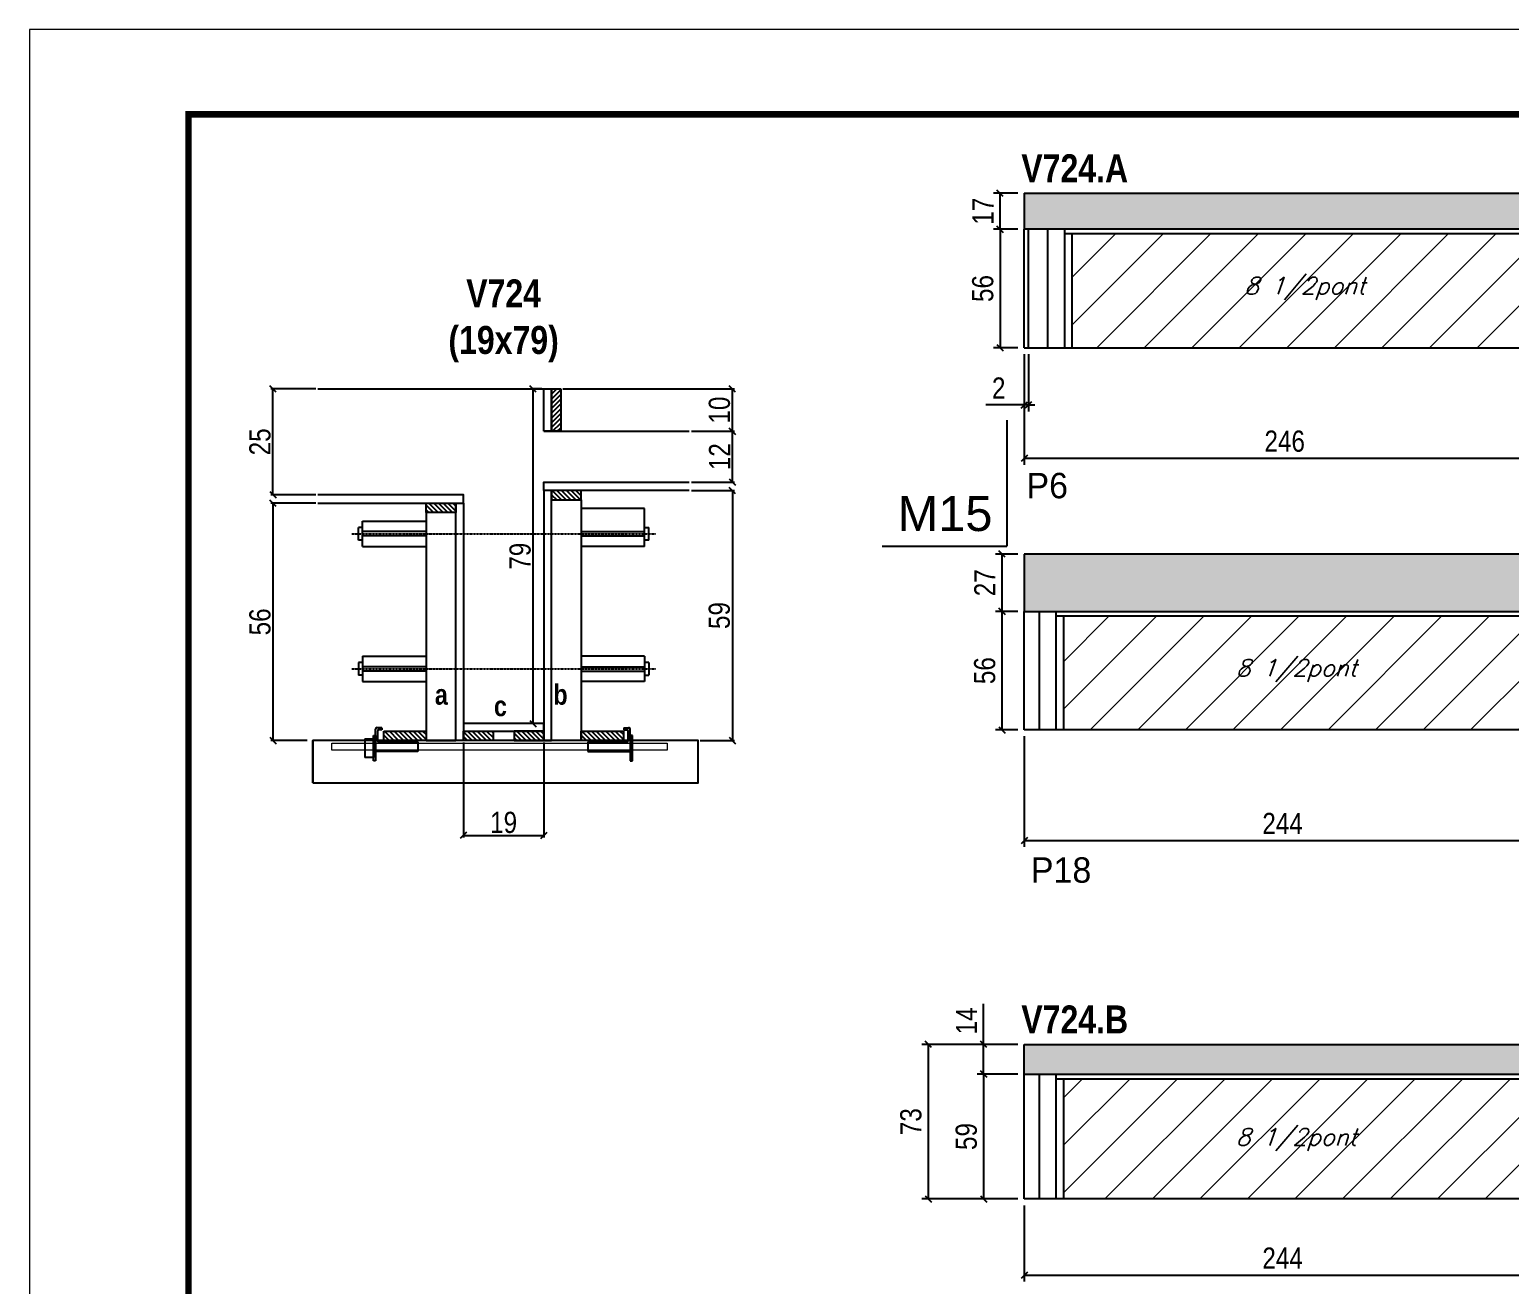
# Model space of a CAD drawing. Extents: x 13154 to 22413, y 1253 to 30260.
# Drawn here: x 16338 to 17037, y 22385 to 22978 of the extents above; entities that cross this region are included whole.
import ezdxf

# ---------------------------------------------------------------- set-up
doc = ezdxf.new("R2010")
doc.units = 0
doc.linetypes.add('DASHED', pattern=[0.75, 0.5, -0.25])
doc.linetypes.add('HIDDEN', pattern=[0.375, 0.25, -0.125])
for name, color, linetype in [('5', 5, 'Continuous'), ('barrote', 251, 'Continuous'), ('COTA', 241, 'Continuous'), ('detalhes', 4, 'Continuous'), ('NOMENCLATURA', 7, 'Continuous'), ('Painéis', 200, 'Continuous'), ('presilha', 1, 'Continuous'), ('SARR_2.2x10', 60, 'Continuous'), ('SARR_2.2x7', 40, 'Continuous'), ('SARR_3.5x7', 81, 'Continuous'), ('TENSOR', 3, 'Continuous'), ('texto', 7, 'Continuous')]:
    doc.layers.add(name, color=color, linetype=linetype)
for name, color, linetype, lineweight in [('CONCRETO', 251, 'Continuous', 25), ('Folhas', 255, 'Continuous', 9), ('Hachura', 251, 'Continuous', 9), ('SARRAFO DE PRESSAO', 251, 'DASHED', 9), ('SCO-___-LAJ', 2, 'Continuous', 0)]:
    doc.layers.add(name, color=color, linetype=linetype, lineweight=lineweight)
doc.styles.add('COTA TECNICA', font='techl___.ttf', dxfattribs={"height": 10})
doc.styles.add('COTA TECNICA 2X', font='techl___.ttf', dxfattribs={"height": 10})
doc.styles.add('Romans', font='romans.shx')
doc.styles.add('ROMAS860', font='ROMAS860.SHX')
doc.styles.get("Standard").update_dxf_attribs({"font": 'arial.ttf'})
doc.styles.add('TECNICA', font='techb___.ttf', dxfattribs={"height": 10})
doc.dimstyles.new('PAINEL', dxfattribs={"dimtxt": 10, "dimasz": 3, "dimexe": 3, "dimexo": 3, "dimgap": 3, "dimtad": 1, "dimdec": 1, "dimzin": 12, "dimdsep": 46, "dimtxsty": 'COTA TECNICA', "dimblk1": 'OBLIQUE', "dimblk2": 'OBLIQUE', "dimsah": 1, "dimcen": 0.9, "dimclrd": 4, "dimclre": 4, "dimclrt": 240, "dimadec": 1, "dimazin": 3, "dimtfac": 1, "dimtdec": 1, "dimtmove": 0, "dimatfit": 3, "dimfxl": 1, "dimtolj": 1, "dimtzin": 12, "dimarcsym": 0})
doc.dimstyles.new('SECAO', dxfattribs={"dimscale": 0.333333, "dimtxt": 5, "dimasz": 9, "dimexe": 3, "dimexo": 3, "dimgap": 3, "dimtad": 1, "dimdec": 1, "dimlfac": 0.5, "dimzin": 12, "dimdsep": 46, "dimtxsty": 'COTA TECNICA 2X', "dimblk1": 'OBLIQUE', "dimblk2": 'OBLIQUE', "dimsah": 1, "dimcen": 0.9, "dimclrd": 4, "dimclre": 4, "dimclrt": 240, "dimadec": 1, "dimazin": 3, "dimtfac": 1, "dimtdec": 1, "dimtmove": 0, "dimatfit": 3, "dimfxl": 1, "dimtolj": 1, "dimtzin": 12, "dimarcsym": 0})

# ---------------------------------------------------------------- blocks, each defined once
blk = doc.blocks.new('9999999999')
at = {"layer": 'Folhas'}
blk.add_lwpolyline([(98138.98, 34190.21), (99623.98, 34190.21), (99623.98, 35240.21), (98138.98, 35240.21)], close=True, dxfattribs=at)
at = {"layer": 'Folhas', "color": 30, "const_width": 3}
blk.add_lwpolyline([(98213.98, 34230.21), (99583.98, 34230.21), (99583.98, 35200.21), (98213.98, 35200.21)], close=True, dxfattribs=at)
blk = doc.blocks.new('PRESILHA METÁLICA 1')
at = {"layer": 'presilha'}
for p, q in [((12, 21), (8.6, 21)), ((12, 21), (12, 19.5)), ((0, 13), (6, 13)), ((0, 13), (0, 0)), ((6, 15.5), (7.5, 15.5)), ((6, -2.5), (6, 15.5)), ((6, 13), (6, 0)), ((7.5, 10.6), (7.5, 19.9)), ((7.5, 15.5), (7.5, -2.5)), ((9, 11.6), (9, 18.9)), ((12, 19.5), (9.6, 19.5)), ((37.5, 11), (9.6, 11)), ((37.5, 11), (37.5, 4.1)), ((6, 0), (0, 0)), ((37.5, 4.1), (7.5, 4.1)), ((7.5, -2.5), (6, -2.5))]:
    blk.add_line(p, q, dxfattribs=at)
for centre, radius, start, end in [((8.6, 19.9), 1.14, 90, 180), ((9.6, 18.9), 0.57, 90, 180), ((9.6, 11.6), 0.57, 180, 270)]:
    blk.add_arc(centre, radius, start, end, dxfattribs=at)
blk = doc.blocks.new('PRESILHA METÁLICA 2')
at = {"layer": 'presilha'}
for p, q in [((-5.2, 23.5), (-5.2, 22)), ((-5.2, 23.5), (-1.9, 23.5)), ((-5.2, 22), (-2.8, 22)), ((-2.2, 14.1), (-2.2, 21.4)), ((-0.8, 14.6), (-0.8, 22.4)), ((-30.8, 13.5), (-30.8, 6.6)), ((-30.8, 13.5), (-2.8, 13.5)), ((0.8, 18), (-0.8, 18)), ((-0.8, 18), (-0.8, 0)), ((0.8, 0), (0.8, 18)), ((-30.8, 6.6), (-0.8, 6.6)), ((-0.8, 0), (0.8, 0))]:
    blk.add_line(p, q, dxfattribs=at)
for centre, radius, start, end in [((-2.8, 21.4), 0.57, 0, 90), ((-1.9, 22.4), 1.14, 0, 90), ((-2.8, 14.1), 0.57, 270, 0)]:
    blk.add_arc(centre, radius, start, end, dxfattribs=at)
blk = doc.blocks.new('_Oblique')
at = {"color": 0, "linetype": 'ByBlock', "lineweight": -2}
blk.add_line((-0.5, -0.5), (0.5, 0.5), dxfattribs=at)
blk = doc.blocks.new('*D600')
at = {"layer": 'COTA', "color": 4, "lineweight": -2, "transparency": 16777216}
for p, q in [((16650.42, 22760.1), (16670.77, 22760.1)), ((16669.77, 22760.1), (16669.77, 22642.1)), ((16654.54, 22642.1), (16670.77, 22642.1))]:
    blk.add_line(p, q, dxfattribs=at)
at = {"layer": 'Defpoints', "color": 0, "transparency": 16777216}
for p in [(16649.42, 22760.1), (16653.54, 22642.1), (16669.77, 22642.1)]:
    blk.add_point(p, dxfattribs=at)
at = {"layer": 'COTA', "color": 4, "lineweight": -2, "transparency": 16777216, "xscale": 3, "yscale": 3, "zscale": 3}
for p, rotation in [((16669.77, 22760.1), 90), ((16669.77, 22642.1), 270)]:
    blk.add_blockref('_Oblique', p, dxfattribs=dict(at, rotation=rotation))
at = {"layer": 'COTA', "color": 240, "transparency": 16777216, "insert": (16663.63, 22701.1), "char_height": 10, "attachment_point": 5, "rotation": 90, "style": 'COTA TECNICA 2X'}
blk.add_mtext('\\A1;59', dxfattribs=at)
blk = doc.blocks.new('*D601')
at = {"layer": 'COTA', "color": 4, "lineweight": -2, "transparency": 16777216}
for p, q in [((16650.42, 22788.1), (16670.77, 22788.1)), ((16669.77, 22764.1), (16669.77, 22788.1)), ((16650.42, 22764.1), (16670.77, 22764.1))]:
    blk.add_line(p, q, dxfattribs=at)
at = {"layer": 'Defpoints', "color": 0, "transparency": 16777216}
for p in [(16649.42, 22788.1), (16669.77, 22788.1), (16649.42, 22764.1)]:
    blk.add_point(p, dxfattribs=at)
at = {"layer": 'COTA', "color": 4, "lineweight": -2, "transparency": 16777216, "xscale": 3, "yscale": 3, "zscale": 3}
for p, rotation in [((16669.77, 22788.1), 90), ((16669.77, 22764.1), 270)]:
    blk.add_blockref('_Oblique', p, dxfattribs=dict(at, rotation=rotation))
at = {"layer": 'COTA', "color": 240, "transparency": 16777216, "insert": (16663.71, 22776.1), "char_height": 10, "attachment_point": 5, "rotation": 90, "style": 'COTA TECNICA 2X'}
blk.add_mtext('\\A1;12', dxfattribs=at)
blk = doc.blocks.new('*D602')
at = {"layer": 'COTA', "color": 4, "lineweight": -2, "transparency": 16777216}
for p, q in [((16473.03, 22754.1), (16451.81, 22754.1)), ((16452.81, 22754.1), (16452.81, 22642.1)), ((16468.91, 22642.1), (16451.81, 22642.1))]:
    blk.add_line(p, q, dxfattribs=at)
at = {"layer": 'Defpoints', "color": 0, "transparency": 16777216}
for p in [(16474.03, 22754.1), (16452.81, 22642.1), (16469.91, 22642.1)]:
    blk.add_point(p, dxfattribs=at)
at = {"layer": 'COTA', "color": 4, "lineweight": -2, "transparency": 16777216, "xscale": 3, "yscale": 3, "zscale": 3}
for p, rotation in [((16452.81, 22754.1), 90), ((16452.81, 22642.1), 270)]:
    blk.add_blockref('_Oblique', p, dxfattribs=dict(at, rotation=rotation))
at = {"layer": 'COTA', "color": 240, "transparency": 16777216, "insert": (16446.7, 22698.1), "char_height": 10, "attachment_point": 5, "rotation": 90, "style": 'COTA TECNICA 2X'}
blk.add_mtext('\\A1;56', dxfattribs=at)
blk = doc.blocks.new('*D604')
at = {"layer": 'COTA', "color": 4, "lineweight": -2, "transparency": 16777216}
for p, q in [((16579.72, 22808.1), (16574.65, 22808.1)), ((16575.65, 22650.1), (16575.65, 22808.1)), ((16579.72, 22650.1), (16574.65, 22650.1))]:
    blk.add_line(p, q, dxfattribs=at)
at = {"layer": 'Defpoints', "color": 0, "transparency": 16777216}
for p in [(16575.65, 22808.1), (16580.72, 22808.1), (16580.72, 22650.1)]:
    blk.add_point(p, dxfattribs=at)
at = {"layer": 'COTA', "color": 4, "lineweight": -2, "transparency": 16777216, "xscale": 3, "yscale": 3, "zscale": 3}
for p, rotation in [((16575.65, 22808.1), 90), ((16575.65, 22650.1), 270)]:
    blk.add_blockref('_Oblique', p, dxfattribs=dict(at, rotation=rotation))
at = {"layer": 'COTA', "color": 240, "transparency": 16777216, "insert": (16569.55, 22729.1), "char_height": 10, "attachment_point": 5, "rotation": 90, "style": 'COTA TECNICA 2X'}
blk.add_mtext('\\A1;79', dxfattribs=at)
blk = doc.blocks.new('*D605')
at = {"layer": 'COTA', "color": 4, "lineweight": -2, "transparency": 16777216}
for p, q in [((16473.03, 22808.1), (16451.81, 22808.1)), ((16452.81, 22758.1), (16452.81, 22808.1)), ((16473.03, 22758.1), (16451.81, 22758.1))]:
    blk.add_line(p, q, dxfattribs=at)
at = {"layer": 'Defpoints', "color": 0, "transparency": 16777216}
for p in [(16452.81, 22808.1), (16474.03, 22808.1), (16474.03, 22758.1)]:
    blk.add_point(p, dxfattribs=at)
at = {"layer": 'COTA', "color": 4, "lineweight": -2, "transparency": 16777216, "xscale": 3, "yscale": 3, "zscale": 3}
for p, rotation in [((16452.81, 22808.1), 90), ((16452.81, 22758.1), 270)]:
    blk.add_blockref('_Oblique', p, dxfattribs=dict(at, rotation=rotation))
at = {"layer": 'COTA', "color": 240, "transparency": 16777216, "insert": (16446.7, 22783.1), "char_height": 10, "attachment_point": 5, "rotation": 90, "style": 'COTA TECNICA 2X'}
blk.add_mtext('\\A1;25', dxfattribs=at)
blk = doc.blocks.new('*D603')
at = {"layer": 'COTA', "color": 4, "lineweight": -2, "transparency": 16777216}
for p, q in [((16542.72, 22641.1), (16542.72, 22596.28)), ((16580.72, 22641.1), (16580.72, 22596.28)), ((16542.72, 22597.28), (16580.72, 22597.28))]:
    blk.add_line(p, q, dxfattribs=at)
at = {"layer": 'Defpoints', "color": 0, "transparency": 16777216}
for p in [(16542.72, 22642.1), (16580.72, 22642.1), (16580.72, 22597.28)]:
    blk.add_point(p, dxfattribs=at)
at = {"layer": 'COTA', "color": 4, "lineweight": -2, "transparency": 16777216, "xscale": 3, "yscale": 3, "zscale": 3, "rotation": 180}
blk.add_blockref('_Oblique', (16542.72, 22597.28), dxfattribs=at)
at = {"layer": 'COTA', "color": 4, "lineweight": -2, "transparency": 16777216, "xscale": 3, "yscale": 3, "zscale": 3}
blk.add_blockref('_Oblique', (16580.72, 22597.28), dxfattribs=at)
at = {"layer": 'COTA', "color": 240, "transparency": 16777216, "insert": (16561.72, 22603.37), "char_height": 10, "attachment_point": 5, "style": 'COTA TECNICA 2X'}
blk.add_mtext('\\A1;19', dxfattribs=at)
blk = doc.blocks.new('*D636')
at = {"layer": 'COTA', "color": 4, "linetype": 'ByBlock', "lineweight": -2, "transparency": 16777216}
for p, q in [((16807.58, 22824.5), (16807.58, 22772.26)), ((17053.58, 22824.5), (17053.58, 22772.26)), ((17053.58, 22775.26), (16807.58, 22775.26))]:
    blk.add_line(p, q, dxfattribs=at)
at = {"layer": 'Defpoints', "color": 0, "linetype": 'ByBlock', "transparency": 16777216}
for p in [(16807.58, 22827.5), (17053.58, 22827.5), (16807.58, 22775.26)]:
    blk.add_point(p, dxfattribs=at)
at = {"layer": 'COTA', "color": 4, "linetype": 'ByBlock', "lineweight": -2, "transparency": 16777216, "xscale": 3, "yscale": 3, "zscale": 3, "rotation": 180}
blk.add_blockref('_Oblique', (16807.58, 22775.26), dxfattribs=at)
at = {"layer": 'COTA', "color": 4, "linetype": 'ByBlock', "lineweight": -2, "transparency": 16777216, "xscale": 3, "yscale": 3, "zscale": 3}
blk.add_blockref('_Oblique', (17053.58, 22775.26), dxfattribs=at)
at = {"layer": 'COTA', "color": 240, "linetype": 'ByBlock', "transparency": 16777216, "insert": (16930.58, 22783.36), "char_height": 10, "attachment_point": 5, "style": 'COTA TECNICA'}
blk.add_mtext('\\A1;246', dxfattribs=at)
blk = doc.blocks.new('*D637')
at = {"layer": 'COTA', "color": 4, "lineweight": -2, "transparency": 16777216}
for p, q in [((16807.58, 22824.5), (16807.58, 22797.5)), ((16809.58, 22824.5), (16809.58, 22797.5)), ((16807.58, 22800.5), (16789.47, 22800.5)), ((16809.58, 22800.5), (16807.58, 22800.5)), ((16809.58, 22800.5), (16812.58, 22800.5))]:
    blk.add_line(p, q, dxfattribs=at)
at = {"layer": 'Defpoints', "color": 0, "transparency": 16777216}
for p in [(16807.58, 22827.5), (16809.58, 22827.5), (16807.58, 22800.5)]:
    blk.add_point(p, dxfattribs=at)
at = {"layer": 'COTA', "color": 4, "lineweight": -2, "transparency": 16777216, "xscale": 3, "yscale": 3, "zscale": 3}
blk.add_blockref('_Oblique', (16807.58, 22800.5), dxfattribs=at)
at = {"layer": 'COTA', "color": 4, "lineweight": -2, "transparency": 16777216, "xscale": 3, "yscale": 3, "zscale": 3, "rotation": 180}
blk.add_blockref('_Oblique', (16809.58, 22800.5), dxfattribs=at)
at = {"layer": 'COTA', "color": 240, "transparency": 16777216, "insert": (16795.53, 22808.5), "char_height": 10, "attachment_point": 5, "style": 'COTA TECNICA'}
blk.add_mtext('\\A1;2', dxfattribs=at)
blk = doc.blocks.new('*D932')
at = {"layer": 'COTA', "color": 4, "lineweight": -2, "transparency": 16777216}
for p, q in [((16589.72, 22808.1), (16670.77, 22808.1)), ((16669.77, 22788.1), (16669.77, 22808.1)), ((16650.42, 22788.1), (16670.77, 22788.1))]:
    blk.add_line(p, q, dxfattribs=at)
at = {"layer": 'Defpoints', "color": 0, "transparency": 16777216}
for p in [(16588.72, 22808.1), (16669.77, 22808.1), (16649.42, 22788.1)]:
    blk.add_point(p, dxfattribs=at)
at = {"layer": 'COTA', "color": 4, "lineweight": -2, "transparency": 16777216, "xscale": 3, "yscale": 3, "zscale": 3}
for p, rotation in [((16669.77, 22808.1), 90), ((16669.77, 22788.1), 270)]:
    blk.add_blockref('_Oblique', p, dxfattribs=dict(at, rotation=rotation))
at = {"layer": 'COTA', "color": 240, "transparency": 16777216, "insert": (16663.67, 22798.1), "char_height": 10, "attachment_point": 5, "rotation": 90, "style": 'COTA TECNICA 2X'}
blk.add_mtext('\\A1;10', dxfattribs=at)
blk = doc.blocks.new('*D934')
at = {"layer": 'COTA', "color": 4, "lineweight": -2, "transparency": 16777216}
for p, q in [((16804.58, 22900.5), (16793.14, 22900.5)), ((16796.14, 22883.5), (16796.14, 22900.5)), ((16804.58, 22883.5), (16793.14, 22883.5))]:
    blk.add_line(p, q, dxfattribs=at)
at = {"layer": 'Defpoints', "color": 0, "transparency": 16777216}
for p in [(16796.14, 22900.5), (16807.58, 22900.5), (16807.58, 22883.5)]:
    blk.add_point(p, dxfattribs=at)
at = {"layer": 'COTA', "color": 4, "lineweight": -2, "transparency": 16777216, "xscale": 3, "yscale": 3, "zscale": 3}
for p, rotation in [((16796.14, 22900.5), 90), ((16796.14, 22883.5), 270)]:
    blk.add_blockref('_Oblique', p, dxfattribs=dict(at, rotation=rotation))
at = {"layer": 'COTA', "color": 240, "transparency": 16777216, "insert": (16788.07, 22892), "char_height": 10, "attachment_point": 5, "rotation": 90, "style": 'COTA TECNICA'}
blk.add_mtext('\\A1;17', dxfattribs=at)
blk = doc.blocks.new('*D935')
at = {"layer": 'COTA', "color": 4, "lineweight": -2, "transparency": 16777216}
for p, q in [((16804.58, 22883.5), (16793.14, 22883.5)), ((16796.14, 22883.5), (16796.14, 22827.5)), ((16804.58, 22827.5), (16793.14, 22827.5))]:
    blk.add_line(p, q, dxfattribs=at)
at = {"layer": 'Defpoints', "color": 0, "transparency": 16777216}
for p in [(16807.58, 22883.5), (16796.14, 22827.5), (16807.58, 22827.5)]:
    blk.add_point(p, dxfattribs=at)
at = {"layer": 'COTA', "color": 4, "lineweight": -2, "transparency": 16777216, "xscale": 3, "yscale": 3, "zscale": 3}
for p, rotation in [((16796.14, 22883.5), 90), ((16796.14, 22827.5), 270)]:
    blk.add_blockref('_Oblique', p, dxfattribs=dict(at, rotation=rotation))
at = {"layer": 'COTA', "color": 240, "transparency": 16777216, "insert": (16788.03, 22855.5), "char_height": 10, "attachment_point": 5, "rotation": 90, "style": 'COTA TECNICA'}
blk.add_mtext('\\A1;56', dxfattribs=at)
blk = doc.blocks.new('*D950')
at = {"layer": 'COTA', "color": 4, "lineweight": -2, "transparency": 16777216}
for p, q in [((16807.58, 22644.08), (16807.58, 22591.85)), ((17051.58, 22644.08), (17051.58, 22591.85)), ((16807.58, 22594.85), (17051.58, 22594.85))]:
    blk.add_line(p, q, dxfattribs=at)
at = {"layer": 'Defpoints', "color": 0, "transparency": 16777216}
for p in [(16807.58, 22647.08), (17051.58, 22647.08), (17051.58, 22594.85)]:
    blk.add_point(p, dxfattribs=at)
at = {"layer": 'COTA', "color": 4, "lineweight": -2, "transparency": 16777216, "xscale": 3, "yscale": 3, "zscale": 3, "rotation": 180}
blk.add_blockref('_Oblique', (16807.58, 22594.85), dxfattribs=at)
at = {"layer": 'COTA', "color": 4, "lineweight": -2, "transparency": 16777216, "xscale": 3, "yscale": 3, "zscale": 3}
blk.add_blockref('_Oblique', (17051.58, 22594.85), dxfattribs=at)
at = {"layer": 'COTA', "color": 240, "transparency": 16777216, "insert": (16929.58, 22602.92), "char_height": 10, "attachment_point": 5, "style": 'COTA TECNICA'}
blk.add_mtext('\\A1;244', dxfattribs=at)
blk = doc.blocks.new('*D957')
at = {"layer": 'COTA', "color": 4, "lineweight": -2, "transparency": 16777216}
for p, q in [((16804.58, 22703.08), (16794.05, 22703.08)), ((16797.05, 22703.08), (16797.05, 22647.08)), ((16804.58, 22647.08), (16794.05, 22647.08))]:
    blk.add_line(p, q, dxfattribs=at)
at = {"layer": 'Defpoints', "color": 0, "transparency": 16777216}
for p in [(16807.58, 22703.08), (16797.05, 22647.08), (16807.58, 22647.08)]:
    blk.add_point(p, dxfattribs=at)
at = {"layer": 'COTA', "color": 4, "lineweight": -2, "transparency": 16777216, "xscale": 3, "yscale": 3, "zscale": 3}
for p, rotation in [((16797.05, 22703.08), 90), ((16797.05, 22647.08), 270)]:
    blk.add_blockref('_Oblique', p, dxfattribs=dict(at, rotation=rotation))
at = {"layer": 'COTA', "color": 240, "transparency": 16777216, "insert": (16788.94, 22675.08), "char_height": 10, "attachment_point": 5, "rotation": 90, "style": 'COTA TECNICA'}
blk.add_mtext('\\A1;56', dxfattribs=at)
blk = doc.blocks.new('*D958')
at = {"layer": 'COTA', "color": 4, "lineweight": -2, "transparency": 16777216}
for p, q in [((16804.58, 22730.08), (16794.05, 22730.08)), ((16797.05, 22730.08), (16797.05, 22703.08)), ((16804.58, 22703.08), (16794.05, 22703.08))]:
    blk.add_line(p, q, dxfattribs=at)
at = {"layer": 'Defpoints', "color": 0, "transparency": 16777216}
for p in [(16807.58, 22730.08), (16797.05, 22703.08), (16807.58, 22703.08)]:
    blk.add_point(p, dxfattribs=at)
at = {"layer": 'COTA', "color": 4, "lineweight": -2, "transparency": 16777216, "xscale": 3, "yscale": 3, "zscale": 3}
for p, rotation in [((16797.05, 22730.08), 90), ((16797.05, 22703.08), 270)]:
    blk.add_blockref('_Oblique', p, dxfattribs=dict(at, rotation=rotation))
at = {"layer": 'COTA', "color": 240, "transparency": 16777216, "insert": (16788.98, 22716.58), "char_height": 10, "attachment_point": 5, "rotation": 90, "style": 'COTA TECNICA'}
blk.add_mtext('\\A1;27', dxfattribs=at)
blk = doc.blocks.new('*D963')
at = {"layer": 'COTA', "color": 4, "lineweight": -2, "transparency": 16777216}
for p, q in [((16807.58, 22422.63), (16807.58, 22386.66)), ((17051.58, 22422.63), (17051.58, 22386.66)), ((16807.58, 22389.66), (17051.58, 22389.66))]:
    blk.add_line(p, q, dxfattribs=at)
at = {"layer": 'Defpoints', "color": 0, "transparency": 16777216}
for p in [(16807.58, 22425.63), (17051.58, 22425.63), (17051.58, 22389.66)]:
    blk.add_point(p, dxfattribs=at)
at = {"layer": 'COTA', "color": 4, "lineweight": -2, "transparency": 16777216, "xscale": 3, "yscale": 3, "zscale": 3, "rotation": 180}
blk.add_blockref('_Oblique', (16807.58, 22389.66), dxfattribs=at)
at = {"layer": 'COTA', "color": 4, "lineweight": -2, "transparency": 16777216, "xscale": 3, "yscale": 3, "zscale": 3}
blk.add_blockref('_Oblique', (17051.58, 22389.66), dxfattribs=at)
at = {"layer": 'COTA', "color": 240, "transparency": 16777216, "insert": (16929.58, 22397.73), "char_height": 10, "attachment_point": 5, "style": 'COTA TECNICA'}
blk.add_mtext('\\A1;244', dxfattribs=at)
blk = doc.blocks.new('*D960')
at = {"layer": 'COTA', "color": 4, "lineweight": -2, "transparency": 16777216}
for p, q in [((16804.58, 22484.63), (16785.4, 22484.63)), ((16788.4, 22484.63), (16788.4, 22425.63)), ((16804.58, 22425.63), (16785.4, 22425.63))]:
    blk.add_line(p, q, dxfattribs=at)
at = {"layer": 'Defpoints', "color": 0, "transparency": 16777216}
for p in [(16807.58, 22484.63), (16788.4, 22425.63), (16807.58, 22425.63)]:
    blk.add_point(p, dxfattribs=at)
at = {"layer": 'COTA', "color": 4, "lineweight": -2, "transparency": 16777216, "xscale": 3, "yscale": 3, "zscale": 3}
for p, rotation in [((16788.4, 22484.63), 90), ((16788.4, 22425.63), 270)]:
    blk.add_blockref('_Oblique', p, dxfattribs=dict(at, rotation=rotation))
at = {"layer": 'COTA', "color": 240, "transparency": 16777216, "insert": (16780.26, 22455.13), "char_height": 10, "attachment_point": 5, "rotation": 90, "style": 'COTA TECNICA'}
blk.add_mtext('\\A1;59', dxfattribs=at)
blk = doc.blocks.new('*D978')
at = {"layer": 'COTA', "color": 4, "lineweight": -2, "transparency": 16777216}
for p, q in [((16788.4, 22498.63), (16788.4, 22517.75)), ((16804.58, 22498.63), (16785.4, 22498.63)), ((16788.4, 22484.63), (16788.4, 22498.63)), ((16804.58, 22484.63), (16785.4, 22484.63))]:
    blk.add_line(p, q, dxfattribs=at)
at = {"layer": 'Defpoints', "color": 0, "transparency": 16777216}
for p in [(16788.4, 22498.63), (16807.58, 22498.63), (16807.58, 22484.63)]:
    blk.add_point(p, dxfattribs=at)
at = {"layer": 'COTA', "color": 4, "lineweight": -2, "transparency": 16777216, "xscale": 3, "yscale": 3, "zscale": 3}
for p, rotation in [((16788.4, 22498.63), 90), ((16788.4, 22484.63), 270)]:
    blk.add_blockref('_Oblique', p, dxfattribs=dict(at, rotation=rotation))
at = {"layer": 'COTA', "color": 240, "transparency": 16777216, "insert": (16780.32, 22509.69), "char_height": 10, "attachment_point": 5, "rotation": 90, "style": 'COTA TECNICA'}
blk.add_mtext('\\A1;14', dxfattribs=at)
blk = doc.blocks.new('*D979')
at = {"layer": 'COTA', "color": 4, "lineweight": -2, "transparency": 16777216}
for p, q in [((16804.58, 22498.63), (16759.3, 22498.63)), ((16762.3, 22425.63), (16762.3, 22498.63)), ((16804.58, 22425.63), (16759.3, 22425.63))]:
    blk.add_line(p, q, dxfattribs=at)
at = {"layer": 'Defpoints', "color": 0, "transparency": 16777216}
for p in [(16762.3, 22498.63), (16807.58, 22498.63), (16807.58, 22425.63)]:
    blk.add_point(p, dxfattribs=at)
at = {"layer": 'COTA', "color": 4, "lineweight": -2, "transparency": 16777216, "xscale": 3, "yscale": 3, "zscale": 3}
for p, rotation in [((16762.3, 22498.63), 90), ((16762.3, 22425.63), 270)]:
    blk.add_blockref('_Oblique', p, dxfattribs=dict(at, rotation=rotation))
at = {"layer": 'COTA', "color": 240, "transparency": 16777216, "insert": (16754.08, 22462.13), "char_height": 10, "attachment_point": 5, "rotation": 90, "style": 'COTA TECNICA'}
blk.add_mtext('\\A1;73', dxfattribs=at)

msp = doc.modelspace()

# ---------------------------------------------------------------- hatches: boundary and pattern name
at = {"layer": 'COTA'}
h = msp.add_hatch(dxfattribs=at)
h.set_pattern_fill('AR-CONC', color=256, scale=0.03)
h.set_pattern_definition([(50, (0, 13.8262), (5.4655401, -0.4781726), [0.5715, -6.2865]), (355, (0, 13.826), (-1.0573026, 5.7317054), [0.4572, -5.0292175]), (100.451445, (0.4555, 13.7864), (4.4082374, 5.2535326), [0.4857003, -5.3427073]), (46.1842, (0, 15.35), (8.1323712, -1.2612698), [0.85725, -9.42975]), (96.635558, (0.678, 15.245), (7.122124, 7.4227837), [0.7285507, -8.0140682]), (351.18415, (0, 15.35), (7.122124, 7.4227837), [0.685799, -7.543792]), (21, (0.762, 14.9692), (4.54843174, -3.06795595), [0.5715, -6.2865]), (326, (0.762, 14.969), (1.8540609, 5.525639), [0.4572, -5.0292]), (71.451445, (1.141, 14.7136), (6.4024926, 2.4576831), [0.4857003, -5.3426981]), (37.5, (0, 13.8262), (0.0926581, 2.53665117), [0, -4.96824, 0, -5.1054, 0, -5.04825]), (7.5, (0, 13.8262), (2.00458988, 3.00541724), [0, -2.91084, 0, -4.85394, 0, -1.92405]), (327.5, (-1.6993, 13.8262), (4.06771786, -0.17186232), [0, -1.905, 0, -5.9436, 0, -7.8867]), (317.5, (-2.4613, 13.8262), (4.44387544, 0.76279473), [0, -2.4765, 0, -3.94716, 0, -5.6007])])
h.paths.add_polyline_path([(17466.08, 22896.5), (17624.08, 22896.5), (17624.08, 22910.5), (17154.58, 22910.5), (17154.58, 22900.5), (16807.58, 22900.5), (16807.58, 22883.5), (17436.08, 22883.5), (17436.08, 22827.5), (17466.08, 22827.5)])
h = msp.add_hatch(dxfattribs=at)
h.set_pattern_fill('AR-CONC', color=256, scale=0.03)
h.set_pattern_definition([(50, (0, 38.486), (5.4655401, -0.4781726), [0.5715, -6.2865]), (355, (0, 38.486), (-1.0573026, 5.7317054), [0.4572, -5.0292175]), (100.451445, (0.4555, 38.4464), (4.4082374, 5.2535326), [0.4857003, -5.3427073]), (46.1842, (0, 40.01), (8.1323712, -1.2612698), [0.85725, -9.42975]), (96.635558, (0.678, 39.905), (7.122124, 7.4227837), [0.7285507, -8.0140682]), (351.18415, (0, 40.01), (7.122124, 7.4227837), [0.685799, -7.543792]), (21, (0.762, 39.629), (4.54843174, -3.06795595), [0.5715, -6.2865]), (326, (0.762, 39.629), (1.8540609, 5.525639), [0.4572, -5.0292]), (71.451445, (1.141, 39.3735), (6.4024926, 2.4576831), [0.4857003, -5.3426981]), (37.5, (0, 38.4862), (0.0926581, 2.53665117), [0, -4.96824, 0, -5.1054, 0, -5.04825]), (7.5, (0, 38.4862), (2.00458988, 3.00541724), [0, -2.91084, 0, -4.85394, 0, -1.92405]), (327.5, (-1.6993, 38.4862), (4.06771786, -0.17186232), [0, -1.905, 0, -5.9436, 0, -7.8867]), (317.5, (-2.4613, 38.4862), (4.44387544, 0.76279473), [0, -2.4765, 0, -3.94716, 0, -5.6007])])
h.paths.add_polyline_path([(17436.08, 22703.08), (17436.08, 22720.08), (17089.08, 22720.08), (17089.08, 22730.08), (16807.58, 22730.08), (16807.58, 22703.08)])
h = msp.add_hatch(dxfattribs=at)
h.set_pattern_fill('AR-CONC', color=256, scale=0.03)
h.set_pattern_definition([(50, (0, 26.2434), (5.4655401, -0.4781726), [0.5715, -6.2865]), (355, (0, 26.2434), (-1.0573026, 5.7317054), [0.4572, -5.0292175]), (100.451445, (0.4555, 26.2036), (4.4082374, 5.2535326), [0.4857003, -5.3427073]), (46.1842, (0, 27.7674), (8.1323712, -1.2612698), [0.85725, -9.42975]), (96.635558, (0.678, 27.662), (7.122124, 7.4227837), [0.7285507, -8.0140682]), (351.18415, (0, 27.767), (7.122124, 7.4227837), [0.685799, -7.543792]), (21, (0.762, 27.3864), (4.54843174, -3.06795595), [0.5715, -6.2865]), (326, (0.762, 27.3864), (1.8540609, 5.525639), [0.4572, -5.0292]), (71.451445, (1.141, 27.131), (6.4024926, 2.4576831), [0.4857003, -5.3426981]), (37.5, (0, 26.2434), (0.0926581, 2.53665117), [0, -4.96824, 0, -5.1054, 0, -5.04825]), (7.5, (0, 26.2434), (2.00458988, 3.00541724), [0, -2.91084, 0, -4.85394, 0, -1.92405]), (327.5, (-1.6993, 26.2434), (4.06771786, -0.17186232), [0, -1.905, 0, -5.9436, 0, -7.8867]), (317.5, (-2.4613, 26.2434), (4.44387544, 0.76279473), [0, -2.4765, 0, -3.94716, 0, -5.6007])])
h.paths.add_polyline_path([(17436.08, 22425.63), (17466.08, 22425.63), (17466.08, 22508.63), (17436.08, 22508.63), (17436.08, 22498.63), (17150.58, 22498.63), (16807.58, 22498.63), (16807.58, 22484.63), (17146.58, 22484.63), (17146.58, 22455.63), (17173.58, 22455.63), (17173.58, 22484.63), (17436.08, 22484.63)])
at = {"layer": 'Hachura', "linetype": 'ByBlock'}
h = msp.add_hatch(dxfattribs=at)
h.set_pattern_fill('ANSI31', color=256, scale=5)
h.set_pattern_definition([(45, (0, 13.826), (-11.22532, 11.22532), [])])
h.paths.add_polyline_path([(17050.08, 22827.5), (17050.08, 22881.3), (16830.08, 22881.3), (16830.08, 22827.5)])
h.paths.add_polyline_path([(17188.58, 22827.5), (17188.58, 22881.3), (17057.08, 22881.3), (17057.08, 22827.5)])
h.paths.add_polyline_path([(17417.58, 22827.5), (17417.58, 22881.3), (17195.58, 22881.3), (17195.58, 22827.5)])
h = msp.add_hatch(dxfattribs=at)
h.set_pattern_fill('ANSI31', color=256, scale=5)
h.set_pattern_definition([(45, (0, 38.486), (-11.22532, 11.22532), [])])
h.paths.add_polyline_path([(17048.08, 22647.08), (17048.08, 22700.88), (16826.08, 22700.88), (16826.08, 22647.08)])
h.paths.add_polyline_path([(17055.08, 22700.88), (17055.08, 22647.08), (17186.58, 22647.08), (17186.58, 22700.88)])
h.paths.add_polyline_path([(17413.58, 22647.08), (17413.58, 22700.88), (17193.58, 22700.88), (17193.58, 22647.08)])
h = msp.add_hatch(dxfattribs=at)
h.set_pattern_fill('ANSI31', color=256, scale=5)
h.set_pattern_definition([(45, (0, -10.22), (-11.22532, 11.22532), [])])
h.paths.add_polyline_path([(17048.08, 22425.63), (17048.08, 22482.43), (16826.08, 22482.43), (16826.08, 22425.63)])
h.paths.add_polyline_path([(17143.08, 22425.63), (17143.08, 22482.43), (17055.08, 22482.43), (17055.08, 22425.63)])
h.paths.add_polyline_path([(17415.58, 22425.63), (17415.58, 22482.43), (17238.08, 22482.43), (17238.08, 22425.63)])
at = {"layer": 'SARR_2.2x10'}
h = msp.add_hatch(dxfattribs=at)
h.set_pattern_fill('ANSI31', color=256, scale=0.5)
h.set_pattern_definition([(45, (-106927.8447, -10385.4352), (-1.122532015, 1.122532015), [])])
h.paths.add_polyline_path([(16588.72, 22808.1), (16584.32, 22808.1), (16584.32, 22788.1), (16588.72, 22788.1)])
h = msp.add_hatch(dxfattribs=at)
h.set_pattern_fill('ANSI31', color=256, scale=0.5, angle=90)
h.set_pattern_definition([(135, (49698.6636, -100870.0663), (-1.122532015, -1.122532015), [])])
h.paths.add_polyline_path([(16505.12, 22646.5), (16505.12, 22642.1), (16525.12, 22642.1), (16525.12, 22646.5)])
h = msp.add_hatch(dxfattribs=at)
h.set_pattern_fill('ANSI31', color=256, scale=0.5, angle=90)
h.set_pattern_definition([(135, (49791.8636, -100870.0663), (-1.122532015, -1.122532015), [])])
h.paths.add_polyline_path([(16598.32, 22646.5), (16598.32, 22642.1), (16618.32, 22642.1), (16618.32, 22646.5)])
at = {"layer": 'SARR_2.2x7'}
h = msp.add_hatch(dxfattribs=at)
h.set_pattern_fill('ANSI31', color=256, scale=0.5, angle=90)
h.set_pattern_definition([(135, (49712.6636, -100756.4663), (-1.122532015, -1.122532015), [])])
h.paths.add_polyline_path([(16584.32, 22760.1), (16584.32, 22755.7), (16598.32, 22755.7), (16598.32, 22760.1)])
h = msp.add_hatch(dxfattribs=at)
h.set_pattern_fill('ANSI31', color=256, scale=0.5, angle=90)
h.set_pattern_definition([(135, (49692.6636, -100762.4663), (-1.122532015, -1.122532015), [])])
h.paths.add_polyline_path([(16539.12, 22754.1), (16539.12, 22749.7), (16525.12, 22749.7), (16525.12, 22754.1)])
h = msp.add_hatch(dxfattribs=at)
h.set_pattern_fill('ANSI31', color=256, scale=0.5, angle=90)
h.set_pattern_definition([(135, (49778.2636, -100870.0663), (-1.122532015, -1.122532015), [])])
h.paths.add_polyline_path([(16556.72, 22642.1), (16556.72, 22646.5), (16542.72, 22646.5), (16542.72, 22642.1)])
h = msp.add_hatch(dxfattribs=at)
h.set_pattern_fill('ANSI31', color=256, scale=0.5, angle=90)
h.set_pattern_definition([(135, (49716.2636, -100870.0663), (-1.122532015, -1.122532015), [])])
h.paths.add_polyline_path([(16566.72, 22642.1), (16566.72, 22646.5), (16580.72, 22646.5), (16580.72, 22642.1)])

# ---------------------------------------------------------------- linework, layer by layer
at = {"ltscale": 3}
for p, q in [((16628.32, 22751.7), (16598.32, 22751.7)), ((16628.32, 22733.7), (16628.32, 22751.7)), ((16493.12, 22736.7), (16493.12, 22742.7)), ((16495.12, 22742.7), (16493.12, 22742.7)), ((16495.12, 22733.7), (16495.12, 22745.7)), ((16495.12, 22745.7), (16525.12, 22745.7)), ((16525.12, 22740.7), (16495.12, 22740.7)), ((16598.32, 22740.7), (16628.32, 22740.7)), ((16628.32, 22742.7), (16630.32, 22742.7)), ((16630.32, 22736.7), (16630.32, 22742.7)), ((16495.12, 22736.7), (16493.12, 22736.7)), ((16525.12, 22738.7), (16495.12, 22738.7)), ((16495.12, 22733.7), (16525.12, 22733.7)), ((16598.32, 22738.7), (16628.32, 22738.7)), ((16628.32, 22733.7), (16598.32, 22733.7)), ((16630.32, 22736.7), (16628.32, 22736.7)), ((16493.12, 22678.88), (16493.12, 22672.88)), ((16495.12, 22678.88), (16493.12, 22678.88)), ((16495.12, 22681.88), (16495.12, 22669.88)), ((16495.12, 22681.88), (16525.12, 22681.88)), ((16628.32, 22681.88), (16598.32, 22681.88)), ((16628.32, 22681.88), (16628.32, 22669.88)), ((16630.32, 22678.88), (16628.32, 22678.88)), ((16630.32, 22678.88), (16630.32, 22672.88)), ((16495.12, 22672.88), (16493.12, 22672.88)), ((16525.12, 22676.88), (16495.12, 22676.88)), ((16525.12, 22674.88), (16495.12, 22674.88)), ((16598.32, 22676.88), (16628.32, 22676.88)), ((16598.32, 22674.88), (16628.32, 22674.88)), ((16628.32, 22672.88), (16630.32, 22672.88)), ((16495.12, 22669.88), (16525.12, 22669.88)), ((16628.32, 22669.88), (16598.32, 22669.88))]:
    msp.add_line(p, q, dxfattribs=at)
at = {"layer": 'barrote'}
msp.add_lwpolyline([(16471.67, 22622.1), (16653.59, 22622.1), (16653.59, 22642.1), (16471.67, 22642.1)], close=True, dxfattribs=at)
at = {"layer": 'CONCRETO', "linetype": 'Continuous'}
for p, q in [((16474.03, 22808.1), (16580.72, 22808.1)), ((16580.72, 22788.1), (16580.72, 22808.1)), ((16580.72, 22788.1), (16649.42, 22788.1))]:
    msp.add_line(p, q, dxfattribs=at)
at = {"layer": 'COTA'}
for p, q in [((16807.58, 22900.5), (16807.58, 22883.5)), ((17089.08, 22730.08), (16807.58, 22730.08)), ((16807.58, 22730.08), (16807.58, 22703.08)), ((16807.58, 22484.63), (16807.58, 22498.63)), ((16807.58, 22498.63), (17150.58, 22498.63))]:
    msp.add_line(p, q, dxfattribs=at)
at = {"layer": 'COTA', "linetype": 'ByBlock'}
msp.add_line((16807.58, 22900.5), (17154.58, 22900.5), dxfattribs=at)
at = {"layer": 'detalhes', "color": 250}
msp.add_line((16471.67, 22622.1), (16471.67, 22642.1), dxfattribs=at)
at = {"layer": 'NOMENCLATURA', "linetype": 'Continuous'}
for p in [(16799.3, 22793.27), (16740.56, 22733.79)]:
    msp.add_line(p, (16799.3, 22733.79), dxfattribs=at)
at = {"layer": 'Painéis', "linetype": 'Continuous'}
for p, q in [((17436.08, 22883.5), (16807.58, 22883.5)), ((16807.58, 22827.5), (16807.58, 22883.5)), ((16809.58, 22827.5), (16809.58, 22883.5)), ((16807.58, 22827.5), (17436.08, 22827.5)), ((16807.58, 22647.08), (16807.58, 22703.08)), ((16807.58, 22703.08), (17436.08, 22703.08)), ((17436.08, 22647.08), (16807.58, 22647.08)), ((16807.58, 22425.63), (16807.58, 22484.63)), ((16807.58, 22484.63), (17146.58, 22484.63)), ((17436.08, 22425.63), (16807.58, 22425.63))]:
    msp.add_line(p, q, dxfattribs=at)
for points in [[(16580.72, 22788.1), (16580.72, 22808.1), (16584.32, 22808.1), (16584.32, 22788.1)], [(16584.32, 22642.1), (16584.32, 22760.1), (16580.72, 22760.1), (16580.72, 22642.1)], [(16539.12, 22642.1), (16539.12, 22754.1), (16542.72, 22754.1), (16542.72, 22642.1)], [(16580.72, 22650.1), (16542.72, 22650.1), (16542.72, 22646.5), (16580.72, 22646.5)]]:
    msp.add_lwpolyline(points, close=True, dxfattribs=at)
at = {"layer": 'Painéis', "linetype": 'Continuous', "elevation": 0}
for points in [[(16649.42, 22760.1), (16580.72, 22760.1), (16580.72, 22764.1), (16649.42, 22764.1)], [(16474.03, 22754.1), (16542.72, 22754.1), (16542.72, 22758.1), (16474.03, 22758.1)]]:
    msp.add_lwpolyline(points, dxfattribs=at)
at = {"layer": 'SARR_2.2x10'}
for points in [[(16588.72, 22808.1), (16588.72, 22788.1), (16584.32, 22788.1), (16584.32, 22808.1)], [(16505.12, 22646.5), (16525.12, 22646.5), (16525.12, 22642.1), (16505.12, 22642.1)], [(16598.32, 22646.5), (16618.32, 22646.5), (16618.32, 22642.1), (16598.32, 22642.1)]]:
    msp.add_lwpolyline(points, close=True, dxfattribs=at)
at = {"layer": 'SARR_2.2x7', "linetype": 'Continuous'}
for p, q in [((16818.58, 22883.5), (16818.58, 22827.5)), ((17053.58, 22881.3), (16826.58, 22881.3)), ((16814.58, 22703.08), (16814.58, 22647.08)), ((16822.58, 22700.88), (17051.58, 22700.88)), ((16814.58, 22484.63), (16814.58, 22425.63)), ((16822.58, 22482.43), (17051.58, 22482.43))]:
    msp.add_line(p, q, dxfattribs=at)
at = {"layer": 'SARR_2.2x7', "elevation": 0}
for points in [[(16598.32, 22760.1), (16584.32, 22760.1), (16584.32, 22755.7), (16598.32, 22755.7)], [(16525.12, 22754.1), (16539.12, 22754.1), (16539.12, 22749.7), (16525.12, 22749.7)]]:
    msp.add_lwpolyline(points, close=True, dxfattribs=at)
at = {"layer": 'SARR_2.2x7'}
for points in [[(16542.72, 22646.5), (16556.72, 22646.5), (16556.72, 22642.1), (16542.72, 22642.1)], [(16580.72, 22646.5), (16566.72, 22646.5), (16566.72, 22642.1), (16580.72, 22642.1)]]:
    msp.add_lwpolyline(points, close=True, dxfattribs=at)
at = {"layer": 'SARR_3.5x7'}
for p, q in [((16826.58, 22883.5), (16826.58, 22827.5)), ((16830.08, 22881.3), (16830.08, 22827.5)), ((16822.58, 22703.08), (16822.58, 22647.08)), ((16826.08, 22700.88), (16826.08, 22647.08)), ((16822.58, 22484.63), (16822.58, 22425.63)), ((16826.08, 22482.43), (16826.08, 22425.63))]:
    msp.add_line(p, q, dxfattribs=at)
for points in [[(16584.32, 22755.7), (16598.32, 22755.7), (16598.32, 22642.1), (16584.32, 22642.1)], [(16539.12, 22749.7), (16525.12, 22749.7), (16525.12, 22642.1), (16539.12, 22642.1)]]:
    msp.add_lwpolyline(points, close=True, dxfattribs=at)
at = {"layer": 'SCO-___-LAJ', "color": 1}
msp.add_lwpolyline([(16480.67, 22640.77), (16638.94, 22640.77), (16638.94, 22637.57), (16480.67, 22637.57)], close=True, dxfattribs=at)
at = {"layer": 'TENSOR', "linetype": 'HIDDEN', "ltscale": 0.5}
for p, q in [((16490.12, 22739.7), (16633.63, 22739.7)), ((16490.12, 22675.88), (16633.63, 22675.88))]:
    msp.add_line(p, q, dxfattribs=at)

# ---------------------------------------------------------------- block references
at = {"layer": 'presilha', "xscale": 0.6666666666666666, "yscale": 0.6666666666666666, "zscale": 0.6666666666666666}
for name, p in [('PRESILHA METÁLICA 1', (16496.26, 22634.14)), ('PRESILHA METÁLICA 2', (16622, 22632.47))]:
    msp.add_blockref(name, p, dxfattribs=at)
at = {"layer": 'SARRAFO DE PRESSAO', "color": 6, "linetype": 'ByBlock'}
msp.add_blockref('9999999999', (-81801.1, -12262.48), dxfattribs=at)

# ---------------------------------------------------------------- texts
at = {"layer": '5', "linetype": 'Continuous', "style": 'ROMAS860'}
for s, p in [('P6', (16808.62, 22756.46)), ('P18', (16810.71, 22574.95))]:
    msp.add_text(s, height=12, rotation=359.99996, dxfattribs=at).set_placement(p)
at = {"layer": 'detalhes', "style": 'TECNICA'}
for s, p in [('a', (16529.25, 22659)), ('b', (16585.22, 22658.99)), ('c', (16557.16, 22653.57))]:
    msp.add_text(s, height=9.6, dxfattribs=at).set_placement(p)
at = {"layer": 'NOMENCLATURA', "style": 'TECNICA'}
for s, p in [('V724.A', (16806.21, 22905.66)), ('V724.B', (16806.21, 22503.8))]:
    msp.add_text(s, height=13.2, dxfattribs=at).set_placement(p)
at = {"layer": 'NOMENCLATURA', "linetype": 'Continuous'}
msp.add_text('M15', height=16.5, dxfattribs=at).set_placement((16747.74, 22740.99))
at = {"layer": 'NOMENCLATURA', "insert": (16561.72, 22859.8), "char_height": 13.2, "attachment_point": 2, "style": 'TECNICA'}
msp.add_mtext_dynamic_manual_height_columns('V724\\P(19x79)', width=300.2766, gutter_width=1, heights=[0], dxfattribs=at)
at = {"layer": 'texto', "color": 2, "char_height": 8, "attachment_point": 5, "style": 'Romans'}
for insert in [(16940.08, 22855.5), (16936.08, 22675.08), (16936.08, 22453.63)]:
    msp.add_mtext('{\\Q19;\\C256;8 1/2pont}', dxfattribs=dict(at, insert=insert))

# ---------------------------------------------------------------- dimensions: what is measured, and where the dimension line sits
at = {"layer": 'COTA'}
for base, p1, p2, angle, dimstyle, picture, middle in [((16796.14, 22900.5), (16807.58, 22883.5), (16807.58, 22900.5), 90, 'PAINEL', '*D934', (16788.07, 22892)), ((16796.14, 22827.5), (16807.58, 22883.5), (16807.58, 22827.5), 90, 'PAINEL', '*D935', (16788.03, 22855.5)), ((16807.58, 22800.5), (16809.58, 22827.5), (16807.58, 22827.5), 180, 'PAINEL', '*D637', (16795.53, 22808.5)), ((16452.81, 22808.1), (16474.03, 22758.1), (16474.03, 22808.1), 90, 'SECAO', '*D605', (16446.7, 22783.1)), ((16575.65, 22808.1), (16580.72, 22650.1), (16580.72, 22808.1), 90, 'SECAO', '*D604', (16569.55, 22729.1)), ((16669.77, 22808.1), (16649.42, 22788.1), (16588.72, 22808.1), 90, 'SECAO', '*D932', (16663.67, 22798.1)), ((16669.77, 22788.1), (16649.42, 22764.1), (16649.42, 22788.1), 90, 'SECAO', '*D601', (16663.71, 22776.1)), ((16669.77, 22642.1, 0), (16649.42, 22760.1), (16653.54, 22642.1, 0), 90, 'SECAO', '*D600', (16663.63, 22701.1, 0)), ((16452.81, 22642.1, 0), (16474.03, 22754.1), (16469.91, 22642.1, 0), 90, 'SECAO', '*D602', (16446.7, 22698.1, 0)), ((16797.05, 22703.08), (16807.58, 22730.08), (16807.58, 22703.08), 90, 'PAINEL', '*D958', (16788.98, 22716.58)), ((16797.05, 22647.08), (16807.58, 22703.08), (16807.58, 22647.08), 90, 'PAINEL', '*D957', (16788.94, 22675.08)), ((16788.4, 22498.63), (16807.58, 22484.63), (16807.58, 22498.63), 90, 'PAINEL', '*D978', (16780.32, 22509.69)), ((16762.3, 22498.63), (16807.58, 22425.63), (16807.58, 22498.63), 90, 'PAINEL', '*D979', (16754.08, 22462.13)), ((16788.4, 22425.63), (16807.58, 22484.63), (16807.58, 22425.63), 90, 'PAINEL', '*D960', (16780.26, 22455.13))]:
    dim = msp.add_linear_dim(base=base, p1=p1, p2=p2, angle=angle, dimstyle=dimstyle, dxfattribs=at)
    dim.commit()
    dim.dimension.update_dxf_attribs({"geometry": picture, "text_midpoint": middle})
at = {"layer": 'COTA', "linetype": 'ByBlock'}
dim = msp.add_linear_dim(base=(16807.58, 22775.26), p1=(17053.58, 22827.5), p2=(16807.58, 22827.5), angle=180, dimstyle='PAINEL', dxfattribs=at)
dim.commit()
dim.dimension.update_dxf_attribs({"geometry": '*D636', "text_midpoint": (16930.58, 22783.36)})
at = {"layer": 'COTA'}
for base, p1, p2, dimstyle, picture, middle in [((17051.58, 22594.85), (16807.58, 22647.08), (17051.58, 22647.08), 'PAINEL', '*D950', (16929.58, 22602.92)), ((16580.72, 22597.28), (16542.72, 22642.1), (16580.72, 22642.1), 'SECAO', '*D603', (16561.72, 22603.37)), ((17051.58, 22389.66), (16807.58, 22425.63), (17051.58, 22425.63), 'PAINEL', '*D963', (16929.58, 22397.73))]:
    dim = msp.add_linear_dim(base=base, p1=p1, p2=p2, dimstyle=dimstyle, dxfattribs=at)
    dim.commit()
    dim.dimension.update_dxf_attribs({"geometry": picture, "text_midpoint": middle})

doc.saveas('drawing.dxf')
